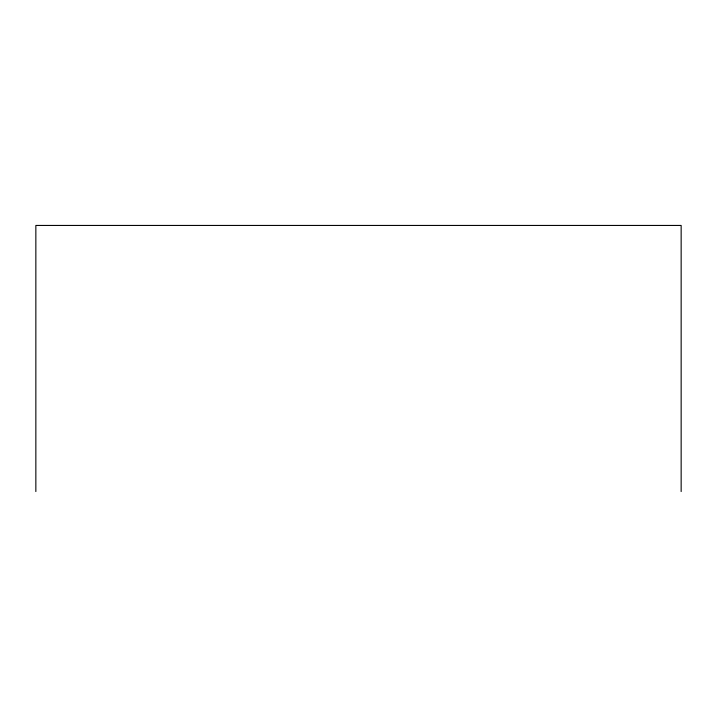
<?xml version="1.0" encoding="UTF-8"?>
<svg xmlns="http://www.w3.org/2000/svg" width="717" height="717" viewBox="0 0 717 717"><rect width="100%" height="100%" fill="white"/><g stroke="black" fill="none" stroke-linecap="round" stroke-linejoin="round"><path stroke-width="1.08" d="M681.15 491.557L681.15 225.443L35.85 225.443L35.85 491.557"/></g></svg>
